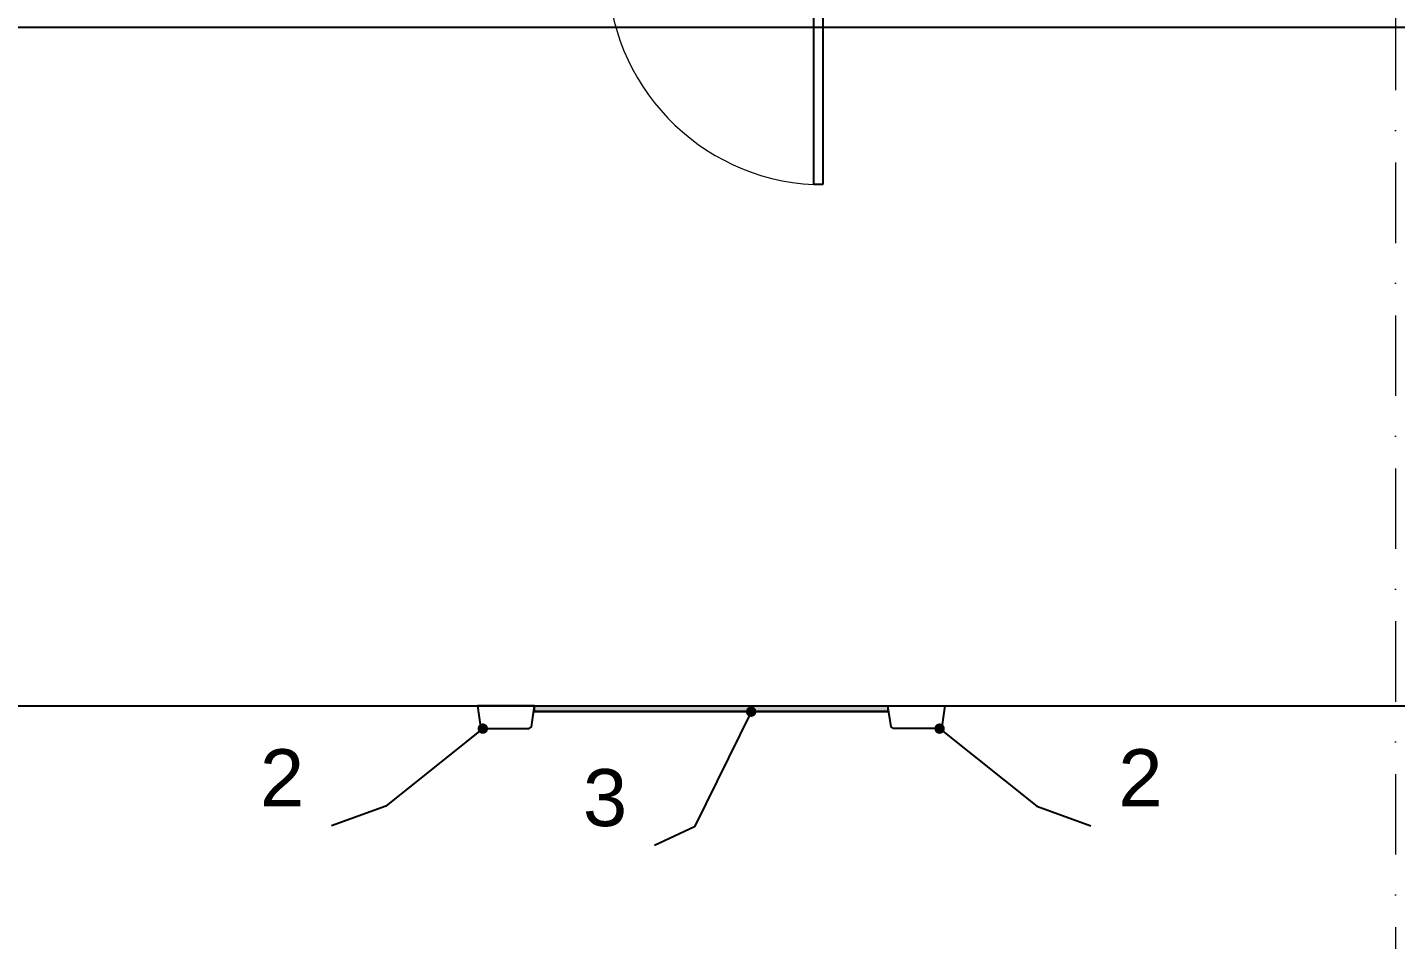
# Model space of a CAD drawing. Header units: millimetres. Extents: x -10605 to 104127, y -15987 to 52426.
# Drawn here: x 76001 to 82001, y -4300 to -300 of the extents above; entities that cross this region are included whole.
import ezdxf
from ezdxf.enums import TextEntityAlignment as Align

# ---------------------------------------------------------------- set-up
doc = ezdxf.new("R2010")
doc.units = ezdxf.units.MM
doc.header["$MEASUREMENT"] = 0
doc.linetypes.add('Dot & Dashed', pattern=[670.277762, 352.777767, -176.388884, 0, -141.111112])
for name, color, linetype, lineweight in [('0_Ном._пера__100', 7, 'Continuous', 9), ('0_Ном._пера__98', 7, 'Continuous', 25), ('Оси_Ном._пера__200', 7, 'Continuous', 0), ('Отделочный_маркеры отделки_Ном._пера__200', 7, 'Continuous', 0), ('Стены _Ном._пера__91', 255, 'Continuous', 0), ('Стены _Ном._пера__98', 7, 'Continuous', 25)]:
    doc.layers.add(name, color=color, linetype=linetype, lineweight=lineweight)
doc.layers.add('Оси', color=7, linetype='Continuous')
doc.layers.add('Стены', color=7, linetype='Continuous')
doc.layers.add('Стены _Ном._пера__2', color=7, linetype='Continuous', lineweight=0, true_color=0xc2747474)
doc.styles.add('РЎР“Р•РќР•Р\xa0РР\xa0_РЎРўРР›Р¬_1', font='arial.ttf')
doc.dimstyles.new('СГЕНЕРИР_СТИЛЬ__1', dxfattribs={"dimtxt": 0.18, "dimasz": 91.2, "dimexe": 0.18, "dimexo": 0.0625, "dimgap": 0.09, "dimtad": 0, "dimtih": 1, "dimtoh": 1, "dimdec": 4, "dimzin": 0, "dimdsep": 46, "dimcen": 0.09, "dimadec": 0, "dimazin": 0, "dimtfac": 1, "dimtdec": 4, "dimtmove": 0, "dimatfit": 3, "dimldrblk": 'ARROWHEAD_11', "dimfxl": 1, "dimtolj": 1, "dimtzin": 0, "dimarcsym": 0})

# ---------------------------------------------------------------- blocks, each defined once
blk = doc.blocks.new('Перекрытие_18', base_point=(80025, -3275))
at = {"layer": 'Стены _Ном._пера__98', "color": 7, "linetype": 'Continuous', "lineweight": 25, "flags": 128}
blk.add_lwpolyline([(80025, -3275), (80011.3, -3366.5), (80001.4, -3375), (79798.6, -3375), (79788.7, -3366.5), (79775.1, -3275)], close=True, dxfattribs=at)
blk = doc.blocks.new('Перекрытие_19', base_point=(77975, -3275))
at = {"layer": 'Стены _Ном._пера__98', "color": 7, "linetype": 'Continuous', "lineweight": 25, "flags": 128}
blk.add_lwpolyline([(77975, -3275), (77988.7, -3366.5), (77998.6, -3375), (78201.4, -3375), (78211.3, -3366.5), (78224.9, -3275)], close=True, dxfattribs=at)
blk = doc.blocks.new('Морф_89')
at = {"layer": 'Стены _Ном._пера__91', "color": 255, "linetype": 'Continuous', "lineweight": 0, "flags": 128}
for points in [[(79575.1, -3299.1), (79775.1, -3299.1)], [(79575.1, -3300.6), (79575.1, -3299.1)], [(79775.1, -3300.6), (79775.1, -3299.1)], [(79575.1, -3300.6), (79775.1, -3300.6)]]:
    blk.add_lwpolyline(points, dxfattribs=at)
blk = doc.blocks.new('Морф_90')
at = {"layer": 'Стены _Ном._пера__91', "color": 255, "linetype": 'Continuous', "lineweight": 0, "flags": 128}
for points in [[(79375.1, -3300.6), (79375.1, -3299.1)], [(79375.1, -3299.1), (79575.1, -3299.1)], [(79775.1, -3299.1), (79575.1, -3299.1)], [(79575.1, -3299.1), (79575.1, -3300.6)], [(79775.1, -3300.6), (79775.1, -3299.1)], [(79575.1, -3300.6), (79375.1, -3300.6)], [(79575.1, -3300.6), (79775.1, -3300.6)]]:
    blk.add_lwpolyline(points, dxfattribs=at)
blk = doc.blocks.new('Морф_91')
at = {"layer": 'Стены _Ном._пера__91', "color": 255, "linetype": 'Continuous', "lineweight": 0, "flags": 128}
for points in [[(79175.1, -3300.6), (79175.1, -3299.1)], [(79175.1, -3299.1), (79375.1, -3299.1)], [(79675.1, -3299.1), (79375.1, -3299.1)], [(79375.1, -3299.1), (79375.1, -3300.6)], [(79675.1, -3300.6), (79675.1, -3299.1)], [(79375.1, -3300.6), (79175.1, -3300.6)], [(79375.1, -3300.6), (79675.1, -3300.6)]]:
    blk.add_lwpolyline(points, dxfattribs=at)
blk = doc.blocks.new('Морф_92')
at = {"layer": 'Стены _Ном._пера__91', "color": 255, "linetype": 'Continuous', "lineweight": 0, "flags": 128}
for points in [[(79175.1, -3300.6), (79175.1, -3299.1)], [(79175.1, -3299.1), (79375.1, -3299.1)], [(79675.1, -3299.1), (79375.1, -3299.1)], [(79375.1, -3299.1), (79375.1, -3300.6)], [(79675.1, -3300.6), (79675.1, -3299.1)], [(79375.1, -3300.6), (79175.1, -3300.6)], [(79375.1, -3300.6), (79675.1, -3300.6)]]:
    blk.add_lwpolyline(points, dxfattribs=at)
blk = doc.blocks.new('Морф_93')
at = {"layer": 'Стены _Ном._пера__91', "color": 255, "linetype": 'Continuous', "lineweight": 0, "flags": 128}
for points in [[(78975.1, -3300.6), (78975.1, -3299.1)], [(78975.1, -3299.1), (79175.1, -3299.1)], [(79475.1, -3299.1), (79175.1, -3299.1)], [(79175.1, -3299.1), (79175.1, -3300.6)], [(79475.1, -3300.6), (79475.1, -3299.1)], [(79175.1, -3300.6), (78975.1, -3300.6)], [(79175.1, -3300.6), (79475.1, -3300.6)]]:
    blk.add_lwpolyline(points, dxfattribs=at)
blk = doc.blocks.new('Морф_94')
at = {"layer": 'Стены _Ном._пера__91', "color": 255, "linetype": 'Continuous', "lineweight": 0, "flags": 128}
for points in [[(78775.1, -3300.6), (78775.1, -3299.1)], [(78775.1, -3299.1), (78975.1, -3299.1)], [(79275.1, -3299.1), (78975.1, -3299.1)], [(78975.1, -3299.1), (78975.1, -3300.6)], [(79275.1, -3300.6), (79275.1, -3299.1)], [(78975.1, -3300.6), (78775.1, -3300.6)], [(78975.1, -3300.6), (79275.1, -3300.6)]]:
    blk.add_lwpolyline(points, dxfattribs=at)
blk = doc.blocks.new('Морф_95')
at = {"layer": 'Стены _Ном._пера__91', "color": 255, "linetype": 'Continuous', "lineweight": 0, "flags": 128}
for points in [[(78575.1, -3300.6), (78575.1, -3299.1)], [(78575.1, -3299.1), (78775.1, -3299.1)], [(79075.1, -3299.1), (78775.1, -3299.1)], [(78775.1, -3299.1), (78775.1, -3300.6)], [(79075.1, -3300.6), (79075.1, -3299.1)], [(78775.1, -3300.6), (78575.1, -3300.6)], [(78775.1, -3300.6), (79075.1, -3300.6)]]:
    blk.add_lwpolyline(points, dxfattribs=at)
blk = doc.blocks.new('Морф_96')
at = {"layer": 'Стены _Ном._пера__91', "color": 255, "linetype": 'Continuous', "lineweight": 0, "flags": 128}
for points in [[(78375.1, -3300.6), (78375.1, -3299.1)], [(78375.1, -3299.1), (78575.1, -3299.1)], [(78875.1, -3299.1), (78575.1, -3299.1)], [(78575.1, -3299.1), (78575.1, -3300.6)], [(78875.1, -3300.6), (78875.1, -3299.1)], [(78575.1, -3300.6), (78375.1, -3300.6)], [(78575.1, -3300.6), (78875.1, -3300.6)]]:
    blk.add_lwpolyline(points, dxfattribs=at)
blk = doc.blocks.new('Морф_97')
at = {"layer": 'Стены _Ном._пера__91', "color": 255, "linetype": 'Continuous', "lineweight": 0, "flags": 128}
for points in [[(78224.9, -3299.1), (78375.1, -3299.1)], [(78224.9, -3299.1), (78224.9, -3300.6)], [(78675.1, -3299.1), (78375.1, -3299.1)], [(78375.1, -3299.1), (78375.1, -3300.6)], [(78675.1, -3300.6), (78675.1, -3299.1)], [(78375.1, -3300.6), (78224.9, -3300.6)], [(78375.1, -3300.6), (78675.1, -3300.6)]]:
    blk.add_lwpolyline(points, dxfattribs=at)
blk = doc.blocks.new('Морф_98')
at = {"layer": 'Стены _Ном._пера__91', "color": 255, "linetype": 'Continuous', "lineweight": 0, "flags": 128}
for points in [[(78475.1, -3299.1), (78224.9, -3299.1)], [(78224.9, -3299.1), (78224.9, -3300.6)], [(78475.1, -3300.6), (78475.1, -3299.1)], [(78224.9, -3300.6), (78475.1, -3300.6)]]:
    blk.add_lwpolyline(points, dxfattribs=at)
blk = doc.blocks.new('Морф_99')
at = {"layer": 'Стены _Ном._пера__91', "color": 255, "linetype": 'Continuous', "lineweight": 0, "flags": 128}
for points in [[(78275.1, -3299.1), (78224.9, -3299.1)], [(78224.9, -3299.1), (78224.9, -3300.6)], [(78275.1, -3300.6), (78275.1, -3299.1)], [(78224.9, -3300.6), (78275.1, -3300.6)]]:
    blk.add_lwpolyline(points, dxfattribs=at)
blk = doc.blocks.new('ARROWHEAD_11')
at = {"color": 0, "linetype": 'Continuous', "lineweight": 0}
blk.add_line((0, 0), (-1, 0), dxfattribs=at)
at = {"color": 0, "linetype": 'Continuous', "lineweight": 0, "const_width": 0.25, "flags": 128}
blk.add_lwpolyline([(-0.125, 0, 1), (0.125, 0, 1)], format="xyb", close=True, dxfattribs=at)
blk = doc.blocks.new('Перекрытие_75', base_point=(3875, -3275))
at = {"layer": 'Стены _Ном._пера__98', "color": 7, "linetype": 'Continuous', "lineweight": 25, "flags": 128}
blk.add_lwpolyline([(3875, -3275), (94125, -3275), (94125, -300), (3875, -300)], close=True, dxfattribs=at)
blk = doc.blocks.new('Перекрытие_84', base_point=(79775.1, -3299.1))
at = {"layer": 'Стены _Ном._пера__2', "linetype": 'Continuous', "lineweight": 0, "true_color": 0x979797}
blk.add_hatch(color=252, dxfattribs=at).paths.add_polyline_path([(79775.1, -3299.1), (79775.1, -3275), (78224.9, -3275), (78224.9, -3299.1)])
at = {"layer": 'Стены _Ном._пера__98', "color": 7, "linetype": 'Continuous', "lineweight": 25, "flags": 128}
blk.add_lwpolyline([(79775.1, -3299.1), (78224.9, -3299.1), (78224.9, -3275), (79775.1, -3275)], close=True, dxfattribs=at)
blk = doc.blocks.new('Стандартный Маркер Сетки_4')
at = {"layer": 'Оси_Ном._пера__200', "color": 7, "linetype": 'Dot & Dashed', "lineweight": 0}
blk.add_line((0, 0), (55187, 0), dxfattribs=at)
at = {"layer": 'Оси_Ном._пера__200', "color": 7, "lineweight": 0, "style": 'РЎР“Р•РќР•Р\xa0РР\xa0_РЎРўРР›Р¬_1'}
blk.add_attdef('AC_MarkerText_1', text='', height=300, rotation=90, dxfattribs=at).set_placement((55368.5, -68.6), align=Align.TOP_CENTER)

msp = doc.modelspace()

# ---------------------------------------------------------------- linework, layer by layer
at = {"layer": '0_Ном._пера__100', "color": 7, "linetype": 'Continuous', "lineweight": 9}
msp.add_arc((79494.76624, -41.43594), 948.61342, 180.215268096, 267.304782372, dxfattribs=at)
at = {"layer": '0_Ном._пера__98', "color": 7, "linetype": 'Continuous', "lineweight": 25}
for p, q in [((79450.15952, -989), (79450.15952, -43.42666)), ((79490.15952, -43.42666), (79490.15952, -989)), ((79490.15952, -989), (79450.15952, -989))]:
    msp.add_line(p, q, dxfattribs=at)

# ---------------------------------------------------------------- block references
at = {"layer": 'Оси', "color": 8, "linetype": 'Continuous', "lineweight": 0, "true_color": 0x747474, "zscale": 1000, "rotation": 270}
msp.add_blockref('Стандартный Маркер Сетки_4', (81999.99994, 40000.00005), dxfattribs=at)
at = {"layer": 'Стены', "color": 7, "linetype": 'Continuous', "lineweight": 25}
for name, p in [('Перекрытие_75', (3875, -3275)), ('Перекрытие_19', (77974.97101, -3275)), ('Перекрытие_84', (79775.07059, -3299.07348)), ('Перекрытие_18', (80025.02892, -3275))]:
    msp.add_blockref(name, p, dxfattribs=at)
at = {"layer": 'Стены', "linetype": 'Continuous', "lineweight": 0}
for name in ['Морф_97', 'Морф_98', 'Морф_99', 'Морф_96', 'Морф_95', 'Морф_94', 'Морф_93', 'Морф_91', 'Морф_92', 'Морф_90', 'Морф_89']:
    msp.add_blockref(name, (0, 0), dxfattribs=at)

# ---------------------------------------------------------------- texts
at = {"layer": 'Отделочный_маркеры отделки_Ном._пера__200', "color": 7, "linetype": 'Continuous', "lineweight": 0, "char_height": 250, "style": 'РЎР“Р•РќР•Р\xa0РР\xa0_РЎРўРР›Р¬_1'}
for s, insert, attachment_point in [('\\A1;{\\pqr;\\fArial|b0|i0|c204|p0;\\W1.000000;2}', (77215.0955, -3715.30228), 9), ('\\A1;{\\pql;\\fArial|b0|i0|c204|p0;\\W1.000000;2}', (80784.90443, -3715.30228), 7), ('\\A1;{\\pqr;\\fArial|b0|i0|c204|p0;\\W1.000000;3}', (78631.55125, -3805.98357), 9)]:
    msp.add_mtext(s, dxfattribs=dict(at, insert=insert, attachment_point=attachment_point))

# ---------------------------------------------------------------- leaders
at = {"layer": 'Отделочный_маркеры отделки_Ном._пера__200', "color": 7, "linetype": 'Continuous', "lineweight": 0, "annotation_type": 0, "has_hookline": 1}
for points, hookline_direction, text_width in [([(79175.07059, -3300.56615), (78926.22594, -3805.98357), (78751.55125, -3887.34573)], 1, 163.5), ([(77998.60064, -3374.98221), (77572.56533, -3715.30228), (77335.0955, -3801.01751)], 1, 165.25), ([(80001.39929, -3374.98221), (80427.43459, -3715.30228), (80664.90443, -3801.01751)], 0, 165.25)]:
    msp.add_leader(points, dimstyle='СГЕНЕРИР_СТИЛЬ__1', dxfattribs=dict(at, hookline_direction=hookline_direction, text_width=text_width))

doc.saveas('drawing.dxf')
